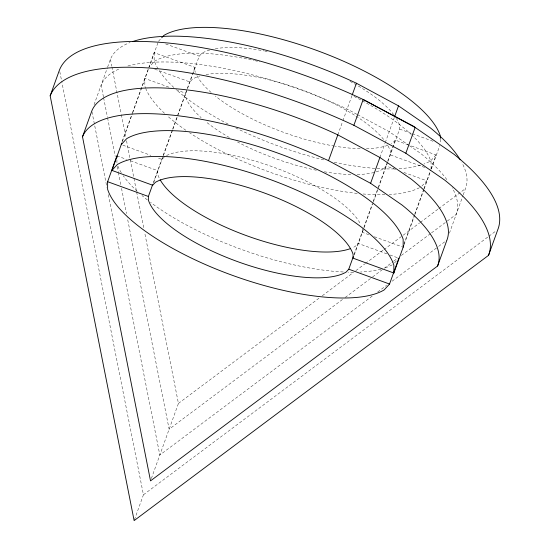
<?xml version="1.0" encoding="UTF-8"?>
<svg xmlns="http://www.w3.org/2000/svg" width="548" height="548" viewBox="0 0 548 548"><rect width="100%" height="100%" fill="white"/><g stroke="black" fill="none" stroke-linecap="round" stroke-linejoin="round"><path stroke-width="0.41" stroke-dasharray="2.74 2.06" d="M94.064 104.709L107.319 67.945M107.6 67.157L110.422 59.335A188.937 63.863 19.8 0 1 130.088 42.497M122.101 141.514L132.178 113.573M132.465 112.772L154.146 52.629L194.91 67.383L194.917 71.028A108.929 36.819 19.8 0 0 195.376 72.35M122.389 141.398L132.465 113.45M132.753 112.655L148.289 69.541M157.893 42.895L149.152 67.144L154.57 61.225A152.317 51.485 19.8 0 1 253.895 60.451M153.18 183.162L162.872 156.276M163.16 155.474L172.367 129.924M172.654 129.129L194.91 67.383M153.83 182.114L163.16 156.235M163.448 155.433L172.654 129.89M172.942 129.088L192.458 74.939M192.738 74.158L199.225 56.163L201.87 53.279A108.929 36.819 19.8 0 1 209.905 49.964M134.418 519.819L143.439 494.782L61.958 82.59M151.364 478.514L178.436 403.417L144.59 232.215M337.815 134.863L342.61 121.567M342.89 120.779L351.912 95.749M379.901 157.495L384.977 143.412M385.258 142.631L394.279 117.594M354.131 254.334L363.543 228.215M363.831 227.413L372.181 204.26M373.332 201.068L377.935 188.293M378.223 187.491L387.402 162.023M387.683 161.242L395.293 140.117L408.883 145.069M354.22 255.053L363.831 228.372M364.119 227.578L373.044 202.829M373.332 202.027L378.223 188.457M378.51 187.656L387.717 162.105M388.005 161.311L399.615 129.102L399.608 125.252A108.929 36.819 19.8 0 0 396.32 118.368M404.027 243.846L414.384 215.104M414.672 214.309L423.59 189.56M423.878 188.759L430.707 169.825M430.988 169.037L436.064 154.961L409.685 145.357M404.027 244.812L414.672 215.268M414.959 214.474L423.885 189.718M424.173 188.923L430.79 170.558M431.358 168.976L439.818 145.508M449.422 233.174L462.957 195.622M463.238 194.841L465.492 188.581A188.937 63.863 19.8 0 0 461.909 162.701M158.461 41.326L161.167 38.367M164.653 156.543L162.009 159.427L157.214 157.68M395.293 140.117L392.656 143.007A108.929 36.819 19.8 0 1 391.402 143.699M436.064 154.961L430.646 160.872A152.317 51.485 19.8 0 1 423.851 164.071M421.885 186.101L426.762 180.772L401.979 171.757M394.512 262.951L396.677 260.588M178.436 403.417L319.566 297.79M322.306 295.742L353.138 272.671M355.878 270.616L364.783 263.951M365.468 263.437L383.278 250.107M383.963 249.593L419.59 222.933M420.275 222.419L438.092 209.089M438.777 208.576L465.492 188.581M342.459 299.509L169.127 429.235L127.328 217.748M345.199 297.461L371.921 277.459M372.606 276.952L383.566 268.746M384.251 268.232L393.156 261.567M393.841 261.054L397.958 257.978M401.383 255.416L430.838 233.366M431.523 232.852L446.599 221.577M447.284 221.063L456.189 214.398A188.937 63.863 19.8 0 0 452.21 187.8M372.208 296.098L159.824 455.046L108.066 193.211M377.688 291.995L386.593 285.33M392.073 281.227L437.975 246.874M438.66 246.367L446.887 240.209M143.439 494.782L488.234 236.736M488.919 236.222L495.776 231.092M168.818 87.118L144.836 78.439L144.843 86.05A152.317 51.485 19.8 0 0 145.569 88.098M176.011 89.728L185.608 93.201L185.608 96.845A108.929 36.819 19.8 0 0 201.143 117.669M116.923 155.885L126.52 159.358M130.513 160.804L157.694 170.647L157.694 174.291A108.929 36.819 19.8 0 0 159.742 179.045M165.654 43.943L199.225 56.163M399.615 129.102L411.603 133.472M412.404 133.76L433.187 141.322M154.748 69.178L189.923 81.981L192.567 79.097A108.929 36.819 19.8 0 1 199.76 76.021M424.679 167.435L390.306 154.92L390.306 151.07A108.929 36.819 19.8 0 0 387.018 144.186M395.581 169.428L385.991 165.934L383.347 168.818A108.929 36.819 19.8 0 1 356.248 174.579M122.841 145.172L150.816 155.358M368.79 234.695L362.392 232.366L362.392 228.516M374.387 236.729L402.362 246.915M386.854 253.854L358.077 243.381L355.433 246.271A108.929 36.819 19.8 0 1 352.124 247.936M390.053 255.019L398.047 257.93M356.885 114.299L347.117 109.045A188.937 63.863 19.8 0 0 126.472 66.39M357.639 114.703L389.203 131.678L408.787 145.199M409.486 145.686L420.672 153.413A188.937 63.863 19.8 0 1 447.51 180.477M110.422 59.335L111.751 66.048M111.915 66.89L121.204 113.888M121.368 114.724L125.848 137.384M126.513 140.74L136.466 191.094M136.63 191.937L143.761 228.023M103.442 96.9L101.113 85.152A188.937 63.863 19.8 0 1 120.026 68.61M103.606 97.743L107.422 117.046M107.586 117.882L115.217 156.488M117.204 166.558L118.204 171.593M118.368 172.428L120.855 185.019M121.519 188.375L126.499 213.556M91.975 111.806L106.908 187.334M59.8 71.672L61.794 81.748M440.373 139.213L440.38 143.158M431.077 168.969L431.07 161.872A152.317 51.485 19.8 0 0 412.014 135.212M154.146 52.629L154.152 60.232A152.317 51.485 19.8 0 0 158.502 69.473M116.93 160.112L116.93 162.646M419.48 187.724A152.317 51.485 19.8 0 1 389.224 194.526M384.908 194.704A152.317 51.485 19.8 0 1 363.112 193.978M357.207 193.41A152.317 51.485 19.8 0 1 189.519 132.726M185.916 130.287A152.317 51.485 19.8 0 1 167.14 115.683M164.53 113.299A152.317 51.485 19.8 0 1 145.843 88.79M254.731 60.643A152.317 51.485 19.8 0 1 259.786 61.814M354.029 96.441A152.317 51.485 19.8 0 1 361.584 100.394M362.324 100.791A152.317 51.485 19.8 0 1 411.384 134.616M166.565 155.509A108.929 36.819 19.8 0 1 271.109 166.263A108.929 36.819 19.8 0 1 360.714 224.468M392.204 264.835A152.317 51.485 19.8 0 1 384.285 268.15M380.942 269.123A152.317 51.485 19.8 0 1 360.461 272.02M353.439 272.205A152.317 51.485 19.8 0 1 347.959 272.151M343.308 271.972A152.317 51.485 19.8 0 1 150.542 202.356M147.378 199.924A152.317 51.485 19.8 0 1 141.966 195.506M137.253 191.341A152.317 51.485 19.8 0 1 123.245 175.723M121.286 172.73A152.317 51.485 19.8 0 1 117.93 166.236M387.861 145.268A108.929 36.819 19.8 0 1 366.434 148.741M360.139 148.734A108.929 36.819 19.8 0 1 335.253 146.22M334.472 146.09A108.929 36.819 19.8 0 1 215.378 96.044M211.117 92.454A108.929 36.819 19.8 0 1 196.595 75.083M215.337 48.731A108.929 36.819 19.8 0 1 264.013 50.902M264.821 51.053A108.929 36.819 19.8 0 1 267.239 51.526M349.98 81.323A108.929 36.819 19.8 0 1 393.786 114.731M350.83 174.552A108.929 36.819 19.8 0 1 324.382 171.771M316.347 170.243A108.929 36.819 19.8 0 1 237.51 141.987M229.345 137.5A108.929 36.819 19.8 0 1 206.075 121.862M206.034 74.549A108.929 36.819 19.8 0 1 355.248 115.662M355.974 116.128A108.929 36.819 19.8 0 1 384.484 140.548M420.686 165.14A152.317 51.485 19.8 0 1 398.526 168.716M394.218 168.887A152.317 51.485 19.8 0 1 375.709 168.421M374.894 168.366A152.317 51.485 19.8 0 1 333.835 162.201M323.745 159.879A152.317 51.485 19.8 0 1 235.818 127.972M228.139 124.088A152.317 51.485 19.8 0 1 176.442 89.865M173.832 87.488A152.317 51.485 19.8 0 1 158.968 70.213"/><path stroke-width="0.82" d="M50.169 95.811L59.472 69.993A233.256 78.844 19.8 0 1 363.18 99.496L413.165 126.074L453.984 154.262A233.256 78.844 19.8 0 1 497.831 229.557L488.528 255.368L134.13 520.6L50.169 95.811A233.256 78.844 19.8 0 1 353.871 125.307L405.828 153.248L444.681 180.08A233.256 78.844 19.8 0 1 488.528 255.368M82.508 136.781L91.811 110.97A188.937 63.863 19.8 0 1 337.815 134.863L379.901 157.495L411.37 179.223A188.937 63.863 19.8 0 1 446.887 240.209L437.578 266.027L150.522 480.863L82.508 136.781A188.937 63.863 19.8 0 1 328.512 160.68L370.592 183.306L402.061 205.041A188.937 63.863 19.8 0 1 437.578 266.027M398.848 258.218L389.539 284.035L384.121 289.954A152.317 51.485 19.8 0 1 231.948 275.171A152.317 51.485 19.8 0 1 107.627 189.313L107.62 181.703L116.923 155.885L116.923 157.577M403.739 245.607L393.854 273.02L353.09 258.183L353.083 254.334A108.929 36.819 19.8 0 0 264.177 192.93A108.929 36.819 19.8 0 0 155.344 182.361L152.707 185.245L111.936 170.407L121.814 142.994M353.282 256.683L348.775 269.198L346.131 272.082A108.929 36.819 19.8 0 1 237.298 261.512A108.929 36.819 19.8 0 1 148.392 200.109L148.385 196.458L152.618 184.724M328.512 160.68L337.815 134.863M352.193 94.968L356.426 83.234L398.506 105.86L429.975 127.595A188.937 63.863 19.8 0 1 460.252 159.811M353.871 125.307L363.18 99.496L415.137 127.431L405.828 153.248M370.592 183.306L379.901 157.495M394.56 116.813L398.506 105.86M161.708 37.778L163.879 35.415A152.317 51.485 19.8 0 1 316.052 50.19A152.317 51.485 19.8 0 1 440.373 136.055L440.373 138.418M121.238 144.59L126.657 138.671A152.317 51.485 19.8 0 1 278.836 153.454A152.317 51.485 19.8 0 1 403.157 239.318L403.164 247.21M111.936 170.407L117.354 164.489A152.317 51.485 19.8 0 1 269.534 179.271A152.317 51.485 19.8 0 1 393.848 265.129L393.854 273.02M107.62 181.703L148.385 196.458M348.775 269.198L389.539 284.035M350.638 248.532A108.929 36.819 19.8 0 1 247.395 235.983A108.929 36.819 19.8 0 1 160.132 179.751M132.452 41.634A188.937 63.863 19.8 0 1 356.426 83.234"/></g></svg>
